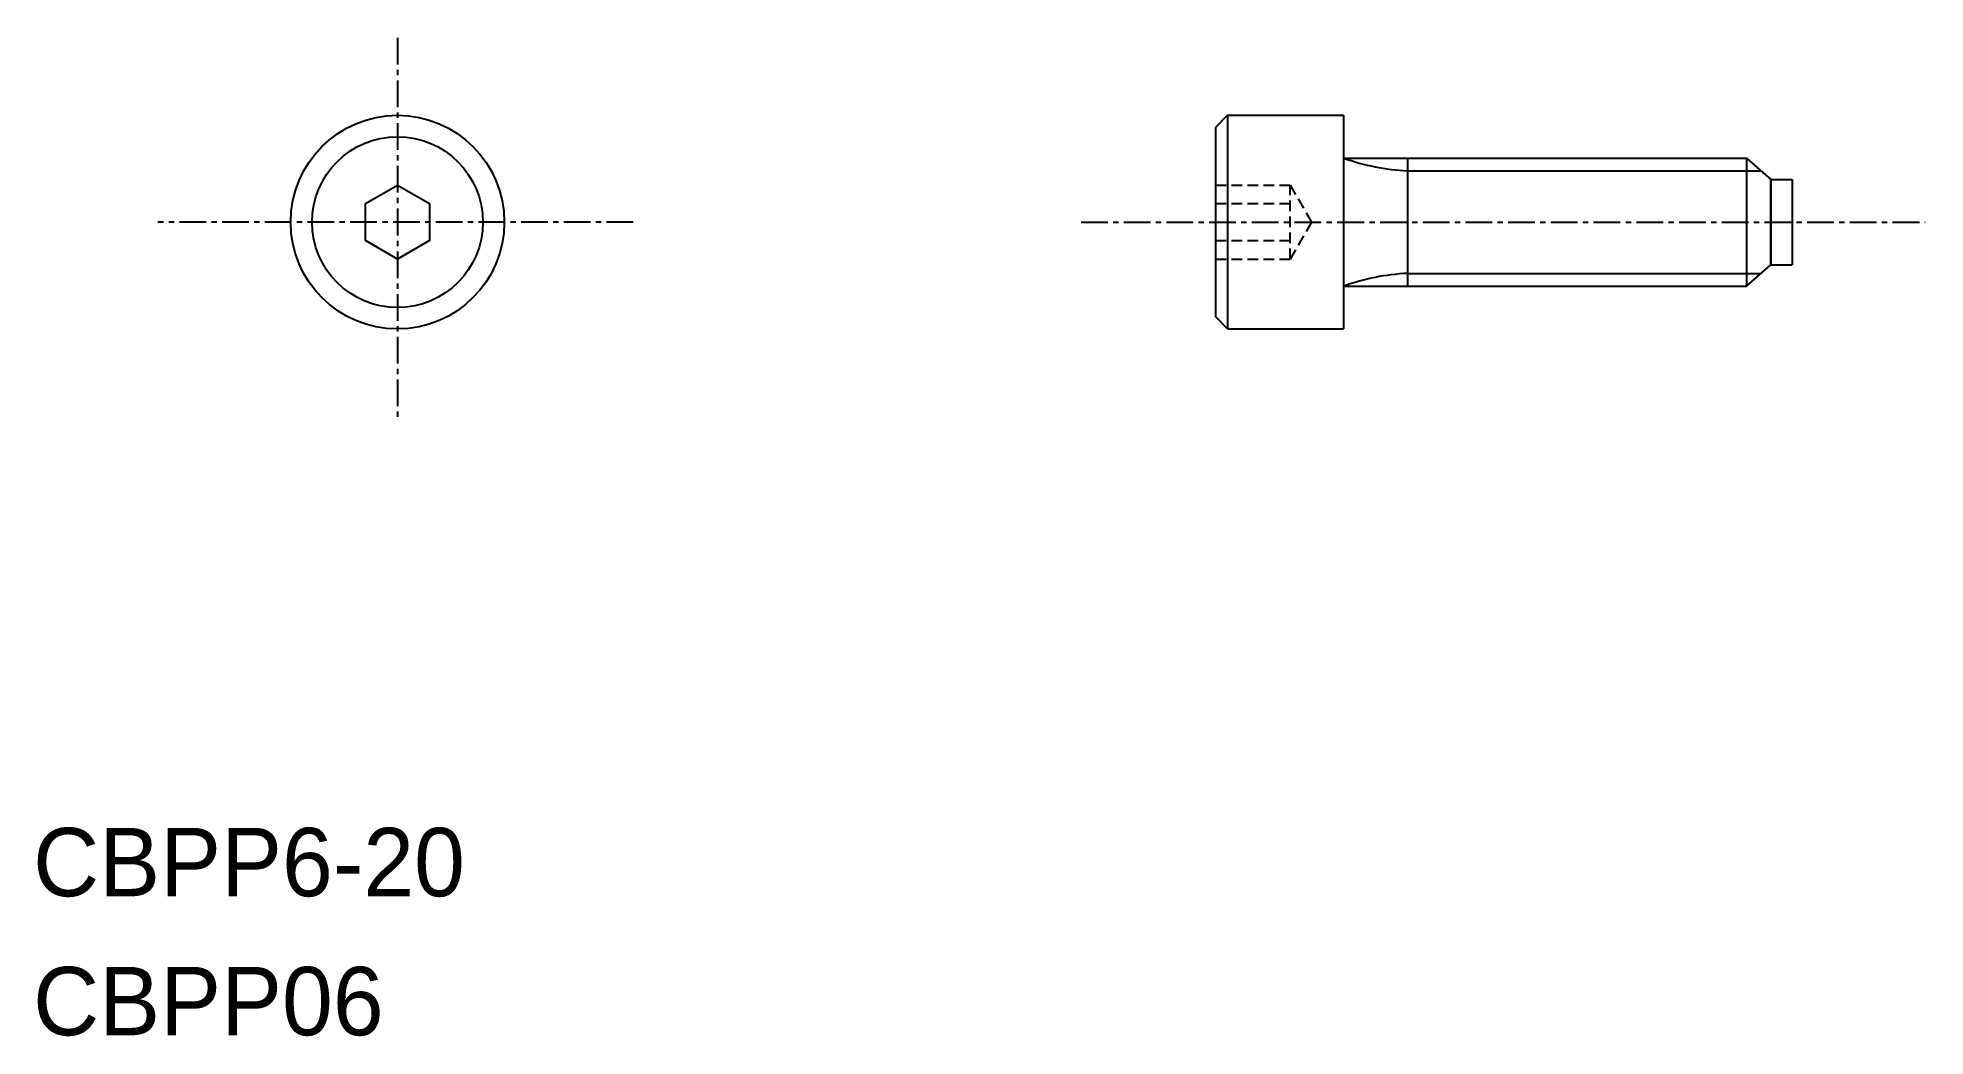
# Model space of a CAD drawing. Extents: x 20.3 to 108.7, y 10 to 56.7.
import ezdxf

# ---------------------------------------------------------------- set-up
doc = ezdxf.new("R2010")
doc.units = 0
doc.linetypes.add('CENTER', pattern=[2, 1.25, -0.25, 0.25, -0.25])
doc.linetypes.add('DASHED', pattern=[0.75, 0.5, -0.25])
doc.layers.get('0').update_dxf_attribs({"linetype": 'CONTINUOUS'})
doc.layers.add('CENTER', color=1, linetype='CENTER')

msp = doc.modelspace()

# ---------------------------------------------------------------- linework, layer by layer
at = {"color": 7, "linetype": 'CONTINUOUS'}
for p, q in [((76.042, 53.068), (75.466, 52.491)), ((76.042, 53.068), (81.466, 53.068)), ((76.042, 53.068), (76.042, 43.068)), ((81.466, 53.068), (81.466, 43.068)), ((75.466, 52.491), (75.466, 43.645)), ((81.466, 51.068), (100.339, 51.068)), ((84.466, 51.068), (84.466, 45.068)), ((100.339, 51.068), (101.466, 50.067)), ((100.339, 51.068), (100.339, 45.068)), ((35.676, 48.934), (37.176, 49.8)), ((37.176, 49.8), (38.676, 48.934)), ((101.464, 50.068), (101.464, 46.068)), ((101.466, 50.068), (101.466, 46.068)), ((101.466, 50.068), (102.466, 50.068)), ((102.466, 50.068), (102.466, 46.068)), ((35.676, 47.202), (35.676, 48.934)), ((38.676, 48.934), (38.676, 47.202)), ((37.176, 46.336), (35.676, 47.202)), ((38.676, 47.202), (37.176, 46.336)), ((100.339, 45.068), (101.466, 46.07)), ((101.466, 46.068), (102.466, 46.068)), ((81.466, 45.068), (100.339, 45.068)), ((76.042, 43.068), (75.466, 43.645)), ((76.042, 43.068), (81.466, 43.068))]:
    msp.add_line(p, q, dxfattribs=at)
at = {"color": 3, "linetype": 'CONTINUOUS'}
for p, q in [((84.466, 50.468), (101.014, 50.468)), ((84.466, 45.668), (101.014, 45.668))]:
    msp.add_line(p, q, dxfattribs=at)
at = {"color": 3, "linetype": 'DASHED'}
for p, q in [((75.466, 49.8), (78.966, 49.8)), ((78.966, 49.8), (79.966, 48.068)), ((78.966, 46.336), (78.966, 49.8)), ((75.466, 48.934), (78.966, 48.934)), ((74.854, 48.068), (74.854, 48.068)), ((79.966, 48.068), (78.966, 46.336)), ((79.66, 48.068), (79.66, 48.068)), ((75.466, 47.202), (78.966, 47.202)), ((75.466, 46.336), (78.966, 46.336))]:
    msp.add_line(p, q, dxfattribs=at)
at = {"color": 7, "linetype": 'CONTINUOUS'}
msp.add_circle((37.176, 48.068), 5, dxfattribs=at)
at = {"color": 3, "linetype": 'CONTINUOUS'}
msp.add_circle((37.176, 48.068), 4, dxfattribs=at)
for centre, start, end in [((84.975, 60.816), 250.19927, 267.18086), ((84.975, 35.32), 92.81914, 109.80073)]:
    msp.add_arc(centre, 10.36, start, end, dxfattribs=at)
at = {"layer": 'CENTER', "color": 1, "linetype": 'CENTER'}
for p, q in [((37.176, 56.699), (37.176, 38.824)), ((48.217, 48.068), (25.957, 48.068)), ((69.177, 48.068), (108.703, 48.068))]:
    msp.add_line(p, q, dxfattribs=at)

# ---------------------------------------------------------------- texts
at = {"color": 7, "linetype": 'CONTINUOUS'}
for s, p in [('CBPP6-20', (20.117, 16.508)), ('CBPP06', (20.117, 10))]:
    msp.add_text(s, height=3.2, dxfattribs=at).set_placement(p)

doc.saveas('drawing.dxf')
